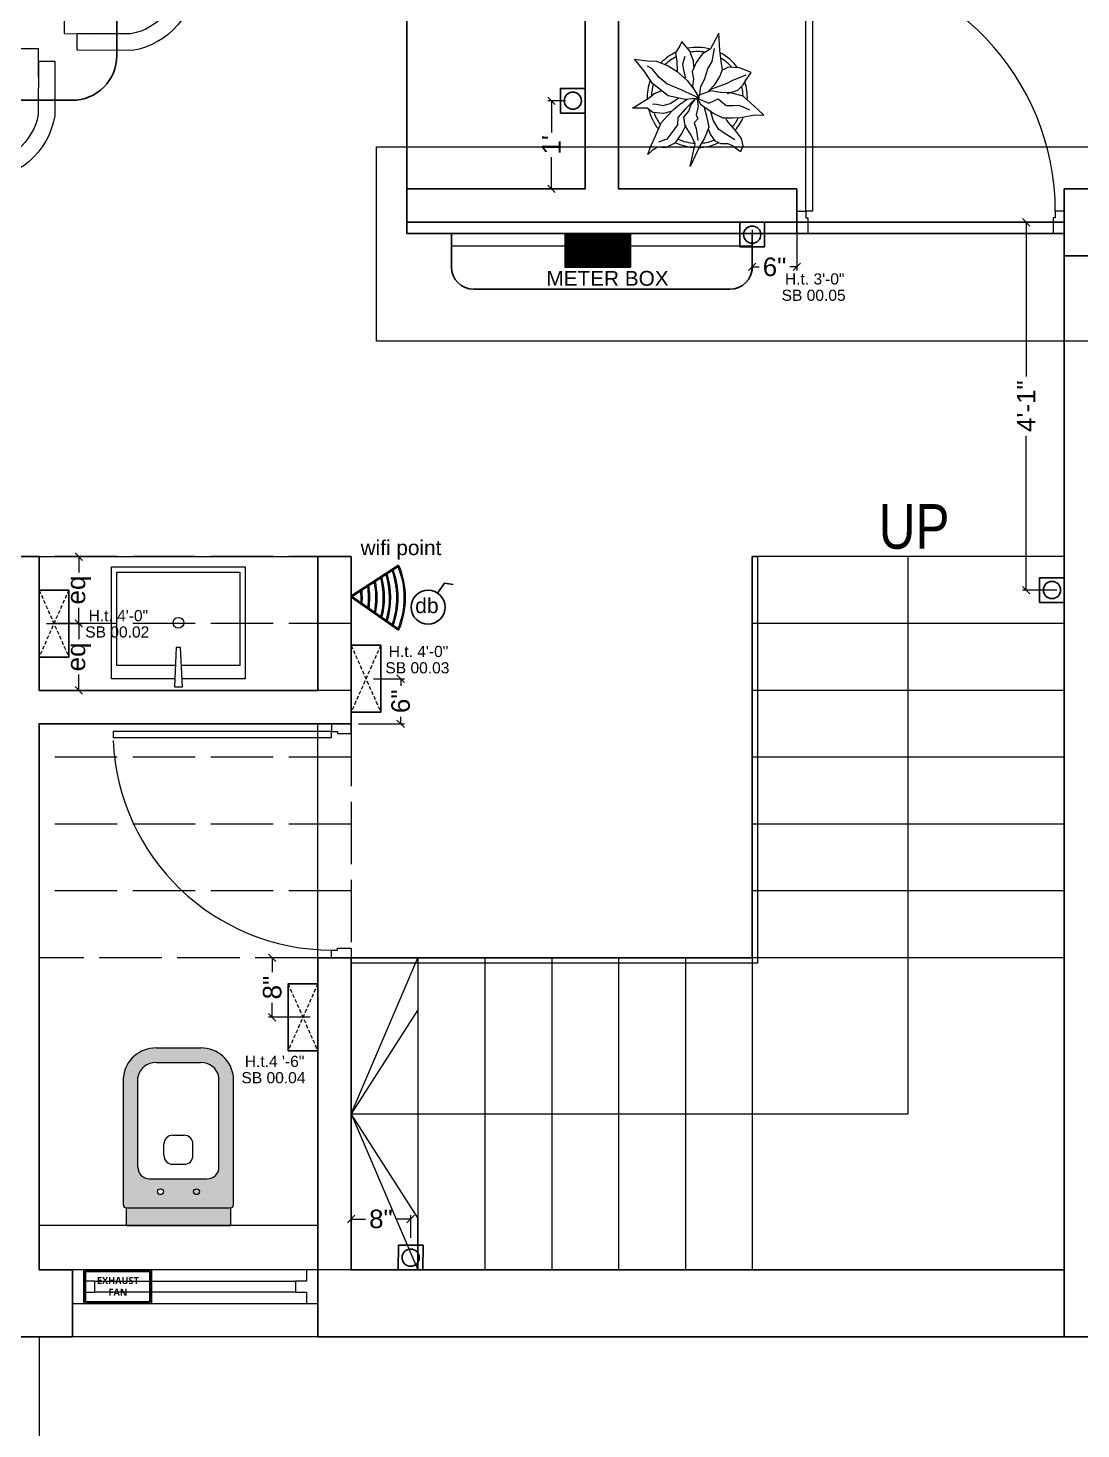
# Model space of a CAD drawing. Header units: millimetres. Extents: x 56222 to 3066687, y -650199 to -121287.
# Drawn here: x 147677.7 to 147819.4, y -179846 to -179657.5 of the extents above; entities that cross this region are included whole.
import ezdxf

# ---------------------------------------------------------------- set-up
doc = ezdxf.new("R2010")
doc.units = ezdxf.units.MM
doc.header["$MEASUREMENT"] = 0
doc.header["$PDMODE"] = 35
for name, pattern in [('ACAD_ISO02W100', [15, 12, -3]), ('DASHED', [0.75, 0.5, -0.25]), ('DASHED2', [0.375, 0.25, -0.125])]:
    doc.linetypes.add(name, pattern=pattern)
doc.layers.get('Defpoints').update_dxf_attribs({"color": 220})
for name, color, linetype, lineweight in [('$TD_AUDIT_GENERATED_(A0BDF17)', 32, 'Continuous', 30), ('COLUMN', 1, 'Continuous', 30), ('dim05', 1, 'Continuous', 13), ('el', 7, 'Continuous', 20), ('ELEC-wires', 1, 'DASHED2', 13), ('Electrical', 84, 'Continuous', 30), ('FURNI', 25, 'Continuous', 5), ('FURNITURE', 32, 'Continuous', 9), ('GROUND FLOOR', 7, 'Continuous', 9), ('GROUND FLOOR  ( PLINE )', 251, 'Continuous', 30), ('GROUND FLOOR ( DW_RAIL )', 7, 'Continuous', 9), ('GROUND FLOOR ( STAIR )', 251, 'Continuous', 9), ('wall', 7, 'Continuous', 30), ('XX~SLAB ( BEAM )~ ( DIM )', 7, 'Continuous', 9)]:
    doc.layers.add(name, color=color, linetype=linetype, lineweight=lineweight)
for name, color, linetype in [('AR DOOR', 40, 'Continuous'), ('AR ELE-5', 134, 'Continuous'), ('GROUND FLOOR  ( Text )', 251, 'Continuous'), ('Labels and Texts', 8, 'Continuous'), ('str coll', 6, 'Continuous')]:
    doc.layers.add(name, color=color, linetype=linetype)
doc.layers.add('PDF_INT-ELEC SWITCH BOARD', color=7, linetype='Continuous', true_color=0x00751d)
doc.styles.add('Arial', font='arial.ttf')
doc.styles.add("Cn_BT_0'-0", font='swissc.ttf')
doc.styles.get("Standard").update_dxf_attribs({"font": 'arial.ttf', "height": 6})
doc.dimstyles.new('ISO-25', dxfattribs={"dimtxt": 2.5, "dimasz": 1, "dimexe": 0.5, "dimexo": 1, "dimtad": 0, "dimdec": 1, "dimlunit": 4, "dimtxsty": 'Standard', "dimblk": 'OBLIQUE', "dimcen": 2.5, "dimclrd": 1, "dimclre": 1, "dimclrt": 5, "dimadec": 0, "dimazin": 0, "dimtfac": 1, "dimtdec": 1, "dimtmove": 0, "dimatfit": 3, "dimfxl": 1, "dimlwd": -1, "dimarcsym": 0})

# ---------------------------------------------------------------- blocks, each defined once
blk = doc.blocks.new('*U255')
for points in [[(0, 0), (0, 1120), (-30, 1120), (-30, 0)], [(40, 0), (0, 0), (0, -30), (-10, -30), (-10, -100), (40, -100)], [(-1160, 0), (-1120, 0), (-1120, -30), (-1110, -30), (-1110, -100), (-1160, -100)]]:
    blk.add_lwpolyline(points, close=True)
at = {"layer": 'AR ELE-5', "linetype": 'ByBlock', "ltscale": 15}
blk.add_arc((1.6, -0.7), 1121.6, 92.37301, 179.96526, dxfattribs=at)
blk = doc.blocks.new('SD DSD')
at = {"layer": 'FURNITURE'}
for p, q in [((3348486.7, -514623.32), (3348486.68, -514619.42)), ((3348502.23, -514619.34), (3348502.25, -514623.25)), ((3348486.7, -514623.32), (3348502.25, -514623.25)), ((3348483.69, -514625.26), (3348479.79, -514625.25)), ((3348483.69, -514625.26), (3348483.66, -514640.81)), ((3348505.76, -514625.26), (3348509.66, -514625.25)), ((3348505.76, -514625.26), (3348505.79, -514640.81)), ((3348479.75, -514640.8), (3348483.66, -514640.81)), ((3348509.7, -514640.8), (3348505.79, -514640.81)), ((3348479.75, -514651.77), (3348483.66, -514651.76)), ((3348483.69, -514667.31), (3348483.66, -514651.76)), ((3348505.76, -514667.31), (3348505.79, -514651.76)), ((3348509.7, -514651.77), (3348505.79, -514651.76)), ((3348483.69, -514667.31), (3348479.79, -514667.32)), ((3348505.76, -514667.31), (3348509.66, -514667.32)), ((3348486.7, -514669.25), (3348486.68, -514673.16)), ((3348486.7, -514669.25), (3348502.25, -514669.32)), ((3348502.23, -514673.23), (3348502.25, -514669.32))]:
    blk.add_line(p, q, dxfattribs=at)
at = {"layer": 'FURNITURE', "flags": 128}
for points in [[(3348502.23, -514621.56), (3348504.46, -514621.55), (3348504.42, -514614.17, 0.853613), (3348484.42, -514614.22), (3348484.46, -514621.65), (3348486.68, -514621.64)], [(3348502.22, -514619.34), (3348502.23, -514621.56), (3348502.2, -514614.36, 0.835758), (3348486.65, -514614.39), (3348486.67, -514619.42), (3348486.68, -514621.64)], [(3348481.97, -514640.8), (3348481.97, -514643.02), (3348474.58, -514643.01, -0.853613), (3348474.58, -514623.01), (3348482.01, -514623.02), (3348482.01, -514625.25)], [(3348507.48, -514640.8), (3348507.48, -514643.02), (3348514.87, -514643.01, 0.853613), (3348514.87, -514623.01), (3348507.44, -514623.02), (3348507.44, -514625.25)], [(3348479.75, -514640.79), (3348481.97, -514640.8), (3348474.77, -514640.78, -0.835758), (3348474.76, -514625.23), (3348479.79, -514625.24), (3348482.01, -514625.25)], [(3348509.7, -514640.79), (3348507.48, -514640.8), (3348514.68, -514640.78, 0.835758), (3348514.69, -514625.23), (3348509.66, -514625.24), (3348507.44, -514625.25)], [(3348481.97, -514651.77), (3348481.97, -514649.55), (3348474.58, -514649.57, 0.853613), (3348474.58, -514669.57), (3348482.01, -514669.55), (3348482.01, -514667.32)], [(3348507.48, -514651.77), (3348507.48, -514649.55), (3348514.87, -514649.57, -0.853613), (3348514.87, -514669.57), (3348507.44, -514669.55), (3348507.44, -514667.32)], [(3348479.75, -514651.78), (3348481.97, -514651.77), (3348474.77, -514651.79, 0.835758), (3348474.76, -514667.34), (3348479.79, -514667.33), (3348482.01, -514667.33)], [(3348509.7, -514651.78), (3348507.48, -514651.77), (3348514.68, -514651.79, -0.835758), (3348514.69, -514667.34), (3348509.66, -514667.33), (3348507.44, -514667.33)], [(3348502.23, -514671.01), (3348504.46, -514671.02), (3348504.42, -514678.4, -0.853613), (3348484.42, -514678.36), (3348484.46, -514670.92), (3348486.68, -514670.93)], [(3348502.22, -514673.23), (3348502.23, -514671.01), (3348502.2, -514678.21, -0.835758), (3348486.65, -514678.18), (3348486.67, -514673.16), (3348486.68, -514670.93)]]:
    blk.add_lwpolyline(points, format="xyb", dxfattribs=at)
at = {"layer": 'FURNITURE', "lineweight": 30}
blk.add_lwpolyline([(3348506.78, -514676.29), (3348482.68, -514676.29, -0.414214), (3348476.68, -514670.29), (3348476.68, -514622.29, -0.414214), (3348482.68, -514616.29), (3348506.78, -514616.29, -0.414214), (3348512.78, -514622.29), (3348512.78, -514670.29, -0.414214)], format="xyb", close=True, dxfattribs=at)
blk = doc.blocks.new('ARPLS010')
at = {"linetype": 'ByBlock'}
for p, q in [((0.121, 0.605), (-0.013, 0.459)), ((0.179, 0.666), (0.121, 0.605)), ((0.174, 0.573), (0.179, 0.666)), ((0.2, 0.432), (0.174, 0.573)), ((-0.295, 0.42), (-0.302, 0.309)), ((-0.278, 0.467), (-0.295, 0.42)), ((-0.248, 0.54), (-0.278, 0.467)), ((-0.182, 0.493), (-0.248, 0.54)), ((-0.222, 0.484), (-0.164, 0.347)), ((-0.125, 0.459), (-0.182, 0.493)), ((-0.072, 0.404), (-0.125, 0.459)), ((-0.013, 0.459), (-0.044, 0.336)), ((0.077, 0.412), (0.091, 0.447)), ((0.091, 0.447), (0.125, 0.522)), ((0.203, 0.352), (0.2, 0.432)), ((0.409, 0.44), (0.33, 0.38)), ((0.484, 0.459), (0.409, 0.44)), ((0.542, 0.434), (0.484, 0.459)), ((0.485, 0.354), (0.533, 0.42)), ((0.533, 0.42), (0.542, 0.434)), ((-0.302, 0.309), (-0.276, 0.258)), ((-0.164, 0.347), (-0.139, 0.295)), ((-0.139, 0.295), (-0.08, 0.131)), ((-0.038, 0.302), (-0.072, 0.404)), ((-0.044, 0.336), (-0.049, 0.232)), ((0.015, 0.209), (0.08, 0.288)), ((0.082, 0.358), (0.077, 0.412)), ((0.08, 0.288), (0.082, 0.358)), ((0.204, 0.254), (0.203, 0.352)), ((0.252, 0.313), (0.216, 0.287)), ((0.33, 0.38), (0.252, 0.313)), ((0.425, 0.373), (0.356, 0.269)), ((0.459, 0.303), (0.485, 0.354)), ((0.459, 0.236), (0.459, 0.303)), ((-0.469, 0.226), (-0.643, 0.216)), ((-0.643, 0.216), (-0.485, 0.134)), ((-0.359, 0.148), (-0.49, 0.172)), ((-0.362, 0.24), (-0.469, 0.226)), ((-0.278, 0.254), (-0.362, 0.24)), ((-0.287, 0.106), (-0.359, 0.148)), ((-0.21, 0.227), (-0.278, 0.254)), ((-0.132, 0.18), (-0.21, 0.227)), ((-0.063, 0.111), (-0.132, 0.18)), ((-0.049, 0.232), (-0.065, 0.135)), ((0.056, 0.114), (0.015, 0.209)), ((0.068, 0.032), (0.16, 0.165)), ((0.227, 0.157), (0.132, 0.131)), ((0.16, 0.165), (0.204, 0.254)), ((0.318, 0.213), (0.227, 0.157)), ((0.356, 0.269), (0.318, 0.213)), ((0.368, 0.128), (0.432, 0.176)), ((0.432, 0.176), (0.459, 0.236)), ((-0.485, 0.134), (-0.433, 0.051)), ((-0.433, 0.051), (-0.349, -0.011)), ((-0.18, 0.073), (-0.287, 0.106)), ((-0.111, 0.036), (-0.18, 0.073)), ((-0.013, 0.022), (-0.111, 0.036)), ((-0.084, -0.034), (0.007, 0.018)), ((0.003, 0.011), (-0.076, -0.16)), ((-0.065, 0.135), (-0.024, 0.018)), ((-0.024, 0.018), (0.009, 0.005)), ((0.006, -0.002), (0.068, 0.032)), ((0.007, 0.018), (0.02, -0.121)), ((0.009, 0.005), (0.056, 0.114)), ((0.017, -0.002), (0.091, 0.009)), ((0.088, 0.065), (0.187, 0.091)), ((0.091, 0.009), (0.173, -0.011)), ((0.173, -0.011), (0.212, 0.004)), ((0.187, 0.091), (0.297, 0.116)), ((0.212, 0.004), (0.252, -0.03)), ((0.297, 0.116), (0.408, 0.071)), ((0.309, 0.109), (0.368, 0.128)), ((0.309, -0.01), (0.43, 0.006)), ((0.408, 0.071), (0.482, 0.024)), ((0.482, 0.024), (0.689, -0.072)), ((-0.464, -0.073), (-0.558, -0.152)), ((-0.366, -0.036), (-0.464, -0.073)), ((-0.336, -0.142), (-0.413, -0.121)), ((-0.306, -0.033), (-0.366, -0.036)), ((-0.349, -0.011), (-0.256, -0.05)), ((-0.269, -0.135), (-0.336, -0.142)), ((-0.193, -0.113), (-0.269, -0.135)), ((-0.259, -0.2), (-0.168, -0.1)), ((-0.256, -0.05), (-0.185, -0.038)), ((-0.185, -0.038), (-0.114, -0.046)), ((-0.168, -0.1), (-0.084, -0.034)), ((-0.114, -0.046), (-0.093, -0.036)), ((0.02, -0.121), (-0.017, -0.291)), ((0.01, -0.014), (0.017, -0.002)), ((0.078, -0.064), (0.01, -0.014)), ((0.016, -0.023), (0.116, -0.122)), ((0.07, -0.179), (0.018, -0.1)), ((0.138, -0.083), (0.078, -0.064)), ((0.116, -0.122), (0.201, -0.195)), ((0.197, -0.135), (0.138, -0.083)), ((0.283, -0.123), (0.197, -0.135)), ((0.252, -0.03), (0.309, -0.01)), ((0.277, -0.114), (0.357, -0.156)), ((0.37, -0.064), (0.283, -0.123)), ((0.462, -0.021), (0.37, -0.064)), ((0.689, -0.072), (0.462, -0.021)), ((-0.558, -0.152), (-0.517, -0.172)), ((-0.517, -0.172), (-0.447, -0.216)), ((-0.447, -0.216), (-0.363, -0.202)), ((-0.363, -0.202), (-0.263, -0.2)), ((-0.318, -0.29), (-0.259, -0.2)), ((-0.076, -0.16), (-0.138, -0.304)), ((0.059, -0.27), (0.005, -0.185)), ((0.08, -0.342), (0.059, -0.27)), ((0.121, -0.239), (0.07, -0.179)), ((0.184, -0.299), (0.121, -0.239)), ((0.141, -0.261), (0.16, -0.336)), ((0.201, -0.195), (0.272, -0.198)), ((0.272, -0.198), (0.311, -0.225)), ((0.311, -0.225), (0.415, -0.304)), ((0.357, -0.156), (0.455, -0.226)), ((0.455, -0.226), (0.503, -0.317)), ((-0.368, -0.496), (-0.363, -0.408)), ((-0.363, -0.408), (-0.318, -0.29)), ((-0.199, -0.38), (-0.287, -0.45)), ((-0.138, -0.304), (-0.199, -0.38)), ((-0.017, -0.291), (-0.141, -0.446)), ((-0.042, -0.432), (-0.071, -0.352)), ((0.064, -0.446), (0.066, -0.407)), ((0.066, -0.407), (0.08, -0.342)), ((0.16, -0.336), (0.15, -0.445)), ((0.252, -0.362), (0.184, -0.299)), ((0.376, -0.416), (0.252, -0.362)), ((0.502, -0.472), (0.376, -0.416)), ((0.415, -0.304), (0.447, -0.388)), ((0.503, -0.317), (0.494, -0.398)), ((0.494, -0.398), (0.528, -0.452)), ((-0.382, -0.625), (-0.368, -0.496)), ((-0.269, -0.533), (-0.382, -0.625)), ((-0.287, -0.45), (-0.314, -0.498)), ((-0.141, -0.446), (-0.269, -0.533)), ((0.002, -0.48), (-0.042, -0.432)), ((0.104, -0.646), (0.002, -0.48)), ((0.106, -0.5), (0.104, -0.646)), ((0.15, -0.445), (0.106, -0.5)), ((0.567, -0.494), (0.502, -0.472)), ((0.528, -0.452), (0.567, -0.494))]:
    blk.add_line(p, q, dxfattribs=at)
for radius, start, end in [(0.5, 87.2367, 107.9154), (0.458, 91.6596, 104.0784), (0.5, 49.0791, 67.0324), (0.5, 126.2799, 152.7042), (0.458, 130.7647, 148.9789), (0.458, 49.8461, 63.9764), (0.458, 5.0517, 21.9108), (0.5, 1.3782, 25.7565), (0.5, 164.9216, 191.0302), (0.458, 169.9629, 188.6517), (0.458, 334.5625, 357.1532), (0.5, 333.6991, 357.5577), (0.5, 205.1623, 226.3204), (0.458, 207.232, 224.0819), (0.5, 283.5324, 308.8712), (0.458, 289.266, 306.1107), (0.5, 249.553, 272.4234), (0.458, 252.8522, 267.711)]:
    blk.add_arc((0, 0), radius, start, end, dxfattribs=at)
blk = doc.blocks.new('*U257')
for points in [[(0, 0), (0, 1120), (30, 1120), (30, 0)], [(-40, 0), (0, 0), (0, -30), (10, -30), (10, -100), (-40, -100)], [(1160, 0), (1120, 0), (1120, -30), (1110, -30), (1110, -100), (1160, -100)]]:
    blk.add_lwpolyline(points, close=True)
at = {"layer": 'AR ELE-5', "linetype": 'ByBlock', "ltscale": 15}
blk.add_arc((-1.6, -0.7), 1121.6, 0.03474, 87.62699, dxfattribs=at)
blk = doc.blocks.new('A$C3EC62B37')
at = {"layer": 'FURNITURE', "lineweight": 30, "ltscale": 0.25, "true_color": 0xffffff}
h = blk.add_hatch(color=7, dxfattribs=at)
h.dxf.hatch_style = 1
h.paths.add_polyline_path([(-12.22, 0), (-12.22, 2.35), (-26.26, 2.35), (-26.26, 0)])
h.paths.add_polyline_path([(-26.26, 2.35), (-12.22, 2.35, 0.414214), (-11.83, 2.74), (-11.83, 19.96, 0.388639), (-16.24, 23.87), (-22.38, 23.87, 0.379499), (-26.65, 19.96), (-26.65, 2.74, 0.414214)])
h.paths.add_polyline_path([(-15.35, 6.26), (-23.13, 6.26, -0.414214), (-24.7, 7.83), (-24.7, 19.96, -0.349567), (-22.37, 21.91), (-16.24, 21.91, -0.364948), (-13.78, 19.96), (-13.78, 7.83, -0.414214)], flags=16)
h.paths.add_polyline_path([(-18.46, 8.22), (-20.02, 8.22, -0.414214), (-21.2, 9.39), (-21.2, 10.96, -0.414214), (-20.02, 12.13), (-18.46, 12.13, -0.414214), (-17.28, 10.96), (-17.28, 9.39, -0.414214)], flags=0)
h.paths.add_polyline_path([(-22.06, 4.53, -1), (-21.27, 4.53, -1)], flags=16)
at = {"layer": 'FURNITURE', "color": 0, "linetype": 'ByBlock', "lineweight": -2}
for p, q in [((-22.24, 23.87), (-16.24, 23.87)), ((-22.24, 21.91), (-16.24, 21.91)), ((-26.65, 2.74), (-26.65, 19.96)), ((-24.7, 7.83), (-24.7, 19.96)), ((-13.78, 7.83), (-13.78, 19.96)), ((-11.83, 2.74), (-11.83, 19.96)), ((-20.02, 12.13), (-18.46, 12.13)), ((-21.2, 9.39), (-21.2, 10.96)), ((-17.28, 9.39), (-17.28, 10.96)), ((-20.02, 8.22), (-18.46, 8.22)), ((-23.13, 6.26), (-15.35, 6.26)), ((-26.26, 2.35), (-12.22, 2.35)), ((-26.26, 2.35), (-26.26, 0)), ((-12.22, 2.35), (-12.22, 0)), ((-26.26, 0), (-12.22, 0)), ((-26.26, 0), (-12.22, 0))]:
    blk.add_line(p, q, dxfattribs=at)
for centre in [(-21.66, 4.53), (-16.81, 4.53)]:
    blk.add_circle(centre, 0.391, dxfattribs=at)
for centre, radius, start, end in [((-22.31, 19.5), 4.37, 89.0873, 174.0395), ((-16.17, 19.5), 4.37, 5.9605, 90.9127), ((-22.31, 19.48), 2.44, 88.437, 168.6348), ((-16.17, 19.48), 2.44, 11.3652, 91.563), ((-20.02, 10.96), 1.17, 90, 180), ((-18.46, 10.96), 1.17, 0, 90), ((-23.13, 7.83), 1.57, 180, 270), ((-20.02, 9.39), 1.17, 180, 270), ((-18.46, 9.39), 1.17, 270, 0), ((-15.35, 7.83), 1.57, 270, 0), ((-26.26, 2.74), 0.391, 180, 270), ((-12.22, 2.74), 0.391, 270, 0)]:
    blk.add_arc(centre, radius, start, end, dxfattribs=at)
blk = doc.blocks.new('6616')
at = {"color": 242, "linetype": 'DASHED', "true_color": 0xcd2027}
for p, q in [((386784.79, -36915.77), (386775.78, -36911.78)), ((386784.79, -36911.78), (386775.78, -36915.77))]:
    blk.add_line(p, q, dxfattribs=at)
at = {"layer": 'ELEC-wires', "color": 5, "linetype": 'ByBlock', "lineweight": 30, "ltscale": 4}
blk.add_lwpolyline([(386775.78, -36911.78), (386784.79, -36911.78), (386784.79, -36915.77), (386775.78, -36915.77)], close=True, dxfattribs=at)
blk = doc.blocks.new('WIFI')
at = {"layer": '$TD_AUDIT_GENERATED_(A0BDF17)', "lineweight": 13, "true_color": 0xc7c8ca}
h = blk.add_hatch(color=9, dxfattribs=at)
h.dxf.hatch_style = 1
h.paths.add_polyline_path([(3320075.15, -510037.5), (3320075.24, -510037.64, -0.206837), (3320083.72, -510037.64), (3320083.82, -510037.5, 0.208331)])
h.paths.add_polyline_path([(3320075.66, -510038.29), (3320075.76, -510038.44, -0.179121), (3320083.18, -510038.42), (3320083.28, -510038.28, 0.181041)])
h.paths.add_polyline_path([(3320076.19, -510039.11), (3320076.29, -510039.25, -0.151306), (3320082.61, -510039.23), (3320082.71, -510039.09, 0.153663)])
h.paths.add_polyline_path([(3320076.65, -510039.81), (3320076.74, -510039.95, -0.127939), (3320082.13, -510039.93), (3320082.23, -510039.78, 0.130675)])
h.paths.add_polyline_path([(3320077.21, -510040.67), (3320077.31, -510040.82, -0.099586), (3320081.53, -510040.79), (3320081.63, -510040.64, 0.102799)])
h.paths.add_polyline_path([(3320077.79, -510041.56), (3320077.89, -510041.71, -0.070714), (3320080.9, -510041.69), (3320081.01, -510041.54, 0.074439)])
h.paths.add_polyline_path([(3320080.36, -510042.46, 0.045415), (3320078.39, -510042.48), (3320078.5, -510042.64, -0.041129), (3320080.25, -510042.62)])
at = {"layer": '$TD_AUDIT_GENERATED_(A0BDF17)', "color": 5, "lineweight": 53}
for q in [(3320075.15, -510037.5), (3320083.82, -510037.5)]:
    blk.add_line((3320079.34, -510043.93), q, dxfattribs=at)
at = {"layer": '$TD_AUDIT_GENERATED_(A0BDF17)', "lineweight": 13}
for centre, radius, start, end in [((3320079.48, -510047.46), 10.86, 66.4636, 113.5364), ((3320079.48, -510048.46), 10.86, 69.5551, 110.602), ((3320079.48, -510048.46), 10.69, 69.7839, 110.4045), ((3320079.48, -510049.45), 10.86, 72.6901, 107.6338), ((3320079.48, -510049.45), 10.69, 72.9716, 107.3874), ((3320079.48, -510050.29), 10.86, 75.3462, 105.1259), ((3320079.48, -510051.29), 10.86, 78.5929, 102.0702), ((3320079.48, -510051.29), 10.69, 78.9794, 101.7278), ((3320079.48, -510052.28), 10.86, 81.9217, 98.9505), ((3320079.48, -510052.28), 10.69, 82.3715, 98.5509), ((3320079.48, -510053.28), 10.86, 85.3513, 95.7524), ((3320079.48, -510053.28), 10.69, 85.8705, 95.2913)]:
    blk.add_arc(centre, radius, start, end, dxfattribs=at)
at = {"layer": '$TD_AUDIT_GENERATED_(A0BDF17)', "color": 252, "lineweight": 13, "true_color": 0x939598}
blk.add_arc((3320079.48, -510047.46), 10.69, 66.6419, 113.3863, dxfattribs=at)
at = {"layer": 'Labels and Texts', "lineweight": 13}
blk.add_arc((3320079.48, -510050.29), 10.69, 75.6739, 104.837, dxfattribs=at)
blk = doc.blocks.new('_Oblique')
at = {"layer": 'wall', "color": 0, "lineweight": -2}
blk.add_line((-0.5, -0.5), (0.5, 0.5), dxfattribs=at)
blk = doc.blocks.new('*D1126')
at = {"layer": 'Defpoints', "color": 0, "lineweight": 30, "transparency": 16777216}
for p in [(147716.66, -179782.6), (147710.54, -179790.6), (147716.66, -179790.6)]:
    blk.add_point(p, dxfattribs=at)
at = {"layer": 'dim05', "color": 1, "linetype": 'Continuous', "lineweight": -2, "transparency": 16777216}
for p, q in [((147715.66, -179782.6), (147710.04, -179782.6)), ((147715.66, -179790.6), (147710.04, -179790.6))]:
    blk.add_line(p, q, dxfattribs=at)
at = {"layer": 'dim05', "color": 1, "linetype": 'Continuous', "transparency": 16777216}
for p, q in [((147710.54, -179782.6), (147710.54, -179784.54)), ((147710.54, -179790.6), (147710.54, -179788.67))]:
    blk.add_line(p, q, dxfattribs=at)
at = {"layer": 'dim05', "color": 1, "transparency": 16777216}
for p, rotation in [((147710.54, -179782.6), 90), ((147710.54, -179790.6), 270)]:
    blk.add_blockref('_Oblique', p, dxfattribs=dict(at, rotation=rotation))
at = {"layer": 'dim05', "color": 5, "lineweight": 25, "transparency": 16777216, "insert": (147710.54, -179786.6), "char_height": 2.5, "attachment_point": 5, "rotation": 90, "style": 'Arial'}
blk.add_mtext('8"', dxfattribs=at)
blk = doc.blocks.new('*D1127')
at = {"layer": 'Defpoints', "color": 0, "lineweight": 30, "transparency": 16777216}
for p in [(147679.16, -179728.6), (147679.16, -179737.6), (147684.49, -179737.6)]:
    blk.add_point(p, dxfattribs=at)
at = {"layer": 'dim05', "color": 1, "linetype": 'Continuous', "lineweight": -2, "transparency": 16777216}
for p, q in [((147680.16, -179728.6), (147684.99, -179728.6)), ((147680.16, -179737.6), (147684.99, -179737.6))]:
    blk.add_line(p, q, dxfattribs=at)
at = {"layer": 'dim05', "color": 1, "linetype": 'Continuous', "transparency": 16777216}
for p, q in [((147684.49, -179728.6), (147684.49, -179730.73)), ((147684.49, -179737.6), (147684.49, -179735.48))]:
    blk.add_line(p, q, dxfattribs=at)
at = {"layer": 'dim05', "color": 1, "transparency": 16777216}
for p, rotation in [((147684.49, -179728.6), 90), ((147684.49, -179737.6), 270)]:
    blk.add_blockref('_Oblique', p, dxfattribs=dict(at, rotation=rotation))
at = {"layer": 'dim05', "color": 5, "lineweight": 25, "transparency": 16777216, "insert": (147684.49, -179733.1), "char_height": 2.5, "attachment_point": 5, "rotation": 90, "style": 'Arial'}
blk.add_mtext('eq', dxfattribs=at)
blk = doc.blocks.new('*D1128')
at = {"layer": 'Defpoints', "color": 0, "lineweight": 30, "transparency": 16777216}
for p in [(147679.16, -179737.6), (147684.49, -179737.6), (147679.16, -179746.6)]:
    blk.add_point(p, dxfattribs=at)
at = {"layer": 'dim05', "color": 1, "linetype": 'Continuous', "lineweight": -2, "transparency": 16777216}
for p, q in [((147680.16, -179737.6), (147684.99, -179737.6)), ((147680.16, -179746.6), (147684.99, -179746.6))]:
    blk.add_line(p, q, dxfattribs=at)
at = {"layer": 'dim05', "color": 1, "linetype": 'Continuous', "transparency": 16777216}
for p, q in [((147684.49, -179737.6), (147684.49, -179739.73)), ((147684.49, -179746.6), (147684.49, -179744.48))]:
    blk.add_line(p, q, dxfattribs=at)
at = {"layer": 'dim05', "color": 1, "transparency": 16777216}
for p, rotation in [((147684.49, -179737.6), 90), ((147684.49, -179746.6), 270)]:
    blk.add_blockref('_Oblique', p, dxfattribs=dict(at, rotation=rotation))
at = {"layer": 'dim05', "color": 5, "lineweight": 25, "transparency": 16777216, "insert": (147684.49, -179742.1), "char_height": 2.5, "attachment_point": 5, "rotation": 90, "style": 'Arial'}
blk.add_mtext('eq', dxfattribs=at)
blk = doc.blocks.new('*D1145')
at = {"layer": 'Defpoints', "color": 0, "lineweight": 30, "transparency": 16777216}
for p in [(147723.15, -179745.03), (147721.16, -179751.1), (147727.83, -179751.1)]:
    blk.add_point(p, dxfattribs=at)
at = {"layer": 'dim05', "color": 1, "linetype": 'Continuous', "lineweight": -2, "transparency": 16777216}
for p, q in [((147724.15, -179745.03), (147728.33, -179745.03)), ((147722.16, -179751.1), (147728.33, -179751.1))]:
    blk.add_line(p, q, dxfattribs=at)
at = {"layer": 'dim05', "color": 1, "linetype": 'Continuous', "transparency": 16777216}
for p, q in [((147727.83, -179745.03), (147727.83, -179746)), ((147727.83, -179751.1), (147727.83, -179750.14))]:
    blk.add_line(p, q, dxfattribs=at)
at = {"layer": 'dim05', "color": 1, "transparency": 16777216}
for p, rotation in [((147727.83, -179745.03), 90), ((147727.83, -179751.1), 270)]:
    blk.add_blockref('_Oblique', p, dxfattribs=dict(at, rotation=rotation))
at = {"layer": 'dim05', "color": 5, "lineweight": 25, "transparency": 16777216, "insert": (147727.83, -179748.07), "char_height": 2.5, "attachment_point": 5, "rotation": 90, "style": 'Arial'}
blk.add_mtext('6"', dxfattribs=at)
blk = doc.blocks.new('*D1162')
at = {"layer": 'Defpoints', "color": 0, "lineweight": 30, "transparency": 16777216}
for p in [(147775.16, -179683.6), (147781.16, -179683.6), (147781.16, -179689.61)]:
    blk.add_point(p, dxfattribs=at)
at = {"layer": 'dim05', "color": 1, "linetype": 'Continuous', "lineweight": -2, "transparency": 16777216}
for p, q in [((147775.16, -179684.6), (147775.16, -179690.11)), ((147781.16, -179684.6), (147781.16, -179690.11))]:
    blk.add_line(p, q, dxfattribs=at)
at = {"layer": 'dim05', "color": 1, "linetype": 'Continuous', "transparency": 16777216}
for p, q in [((147775.16, -179689.61), (147776.09, -179689.61)), ((147781.16, -179689.61), (147780.23, -179689.61))]:
    blk.add_line(p, q, dxfattribs=at)
at = {"layer": 'dim05', "color": 1, "transparency": 16777216, "rotation": 180}
blk.add_blockref('_Oblique', (147775.16, -179689.61), dxfattribs=at)
at = {"layer": 'dim05', "color": 1, "transparency": 16777216}
blk.add_blockref('_Oblique', (147781.16, -179689.61), dxfattribs=at)
at = {"layer": 'dim05', "color": 5, "lineweight": 25, "transparency": 16777216, "insert": (147778.16, -179689.61), "char_height": 2.5, "attachment_point": 5, "style": 'Arial'}
blk.add_mtext('6"', dxfattribs=at)
blk = doc.blocks.new('*D1174')
at = {"layer": 'Defpoints', "color": 0, "lineweight": 30, "transparency": 16777216}
for p in [(147751.01, -179667.24), (147748.12, -179679.1), (147751, -179679.1)]:
    blk.add_point(p, dxfattribs=at)
at = {"layer": 'dim05', "color": 1, "linetype": 'Continuous', "lineweight": -2, "transparency": 16777216}
for p, q in [((147750.01, -179667.24), (147747.62, -179667.24)), ((147750, -179679.1), (147747.62, -179679.1))]:
    blk.add_line(p, q, dxfattribs=at)
at = {"layer": 'dim05', "color": 1, "linetype": 'Continuous', "transparency": 16777216}
for p, q in [((147748.12, -179667.24), (147748.12, -179671.51)), ((147748.12, -179679.1), (147748.12, -179674.83))]:
    blk.add_line(p, q, dxfattribs=at)
at = {"layer": 'dim05', "color": 1, "transparency": 16777216}
for p, rotation in [((147748.12, -179667.24), 90), ((147748.12, -179679.1), 270)]:
    blk.add_blockref('_Oblique', p, dxfattribs=dict(at, rotation=rotation))
at = {"layer": 'dim05', "color": 5, "lineweight": 25, "transparency": 16777216, "insert": (147748.12, -179673.17), "char_height": 2.5, "attachment_point": 5, "rotation": 90, "style": 'Arial'}
blk.add_mtext("1'", dxfattribs=at)
blk = doc.blocks.new('*D1094')
at = {"layer": 'Defpoints', "color": 0, "lineweight": 30, "transparency": 16777216}
for p in [(147817.16, -179683.6), (147812.04, -179733.1), (147817.16, -179733.1)]:
    blk.add_point(p, dxfattribs=at)
at = {"layer": 'dim05', "color": 1, "linetype": 'Continuous', "lineweight": -2, "transparency": 16777216}
for p, q in [((147816.16, -179683.6), (147811.54, -179683.6)), ((147816.16, -179733.1), (147811.54, -179733.1))]:
    blk.add_line(p, q, dxfattribs=at)
at = {"layer": 'dim05', "color": 1, "linetype": 'Continuous', "transparency": 16777216}
for p, q in [((147812.04, -179683.6), (147812.04, -179704.35)), ((147812.04, -179733.1), (147812.04, -179712.35))]:
    blk.add_line(p, q, dxfattribs=at)
at = {"layer": 'dim05', "color": 1, "transparency": 16777216}
for p, rotation in [((147812.04, -179683.6), 90), ((147812.04, -179733.1), 270)]:
    blk.add_blockref('_Oblique', p, dxfattribs=dict(at, rotation=rotation))
at = {"layer": 'dim05', "color": 5, "lineweight": 25, "transparency": 16777216, "insert": (147812.04, -179708.35), "char_height": 2.5, "attachment_point": 5, "rotation": 90, "style": 'Arial'}
blk.add_mtext('4\'-1"', dxfattribs=at)
blk = doc.blocks.new('*D1105')
at = {"layer": 'Defpoints', "color": 0, "lineweight": 30, "transparency": 16777216}
for p in [(147721.16, -179817.75), (147721.16, -179821.29), (147729.18, -179821.29)]:
    blk.add_point(p, dxfattribs=at)
at = {"layer": 'dim05', "color": 1, "linetype": 'Continuous', "lineweight": -2, "transparency": 16777216}
for p, q in [((147721.16, -179820.29), (147721.16, -179817.25)), ((147729.18, -179820.29), (147729.18, -179817.25))]:
    blk.add_line(p, q, dxfattribs=at)
at = {"layer": 'dim05', "color": 1, "linetype": 'Continuous', "transparency": 16777216}
for p, q in [((147721.16, -179817.75), (147723.1, -179817.75)), ((147729.18, -179817.75), (147727.23, -179817.75))]:
    blk.add_line(p, q, dxfattribs=at)
at = {"layer": 'dim05', "color": 1, "transparency": 16777216, "rotation": 180}
blk.add_blockref('_Oblique', (147721.16, -179817.75), dxfattribs=at)
at = {"layer": 'dim05', "color": 1, "transparency": 16777216}
blk.add_blockref('_Oblique', (147729.18, -179817.75), dxfattribs=at)
at = {"layer": 'dim05', "color": 5, "lineweight": 25, "transparency": 16777216, "insert": (147725.17, -179817.75), "char_height": 2.5, "attachment_point": 5, "style": 'Arial'}
blk.add_mtext('8"', dxfattribs=at)
blk = doc.blocks.new('A$C1B9B2090')
at = {"layer": 'Electrical', "ltscale": 10}
blk.add_line((0, 4.97), (10.08, 4.97), dxfattribs=at)
at = {"layer": 'Electrical', "ltscale": 2}
for points in [[(0, 0), (10.08, 0), (10.08, 4.97), (0, 4.97)], [(0.25, 0.25), (9.83, 0.25), (9.83, 4.72), (0.25, 4.72)]]:
    blk.add_lwpolyline(points, close=True, dxfattribs=at)
at = {"layer": 'Electrical', "ltscale": 2, "insert": (1.5, 3.92), "char_height": 1.05, "width": 7.1646, "attachment_point": 1}
blk.add_mtext('\\pxqc;{\\fMalgun Gothic|b1|i0|c0|p34;\\W5.565;\\C0;\\W1;EXHAUST \\P\\W7.7995;\\W1;FAN}', dxfattribs=at)

msp = doc.modelspace()

# ---------------------------------------------------------------- hatches: boundary and pattern name
at = {"layer": 'el', "ltscale": 10, "true_color": 0x939598}
h = msp.add_hatch(dxfattribs=at)
h.set_pattern_fill('ANSI31', color=252, scale=0.3)
h.set_pattern_definition([(45, (-3172806.276617, 330458.83096), (-0.0265165042945, 0.0265165042945), [])])
h.paths.add_polyline_path([(147758.7842, -179689.6511), (147758.7842, -179685.1031), (147749.969, -179685.1031), (147749.969, -179689.6511)])

# ---------------------------------------------------------------- linework, layer by layer
at = {"layer": 'COLUMN'}
msp.add_lwpolyline([(147832.1597, -179679.1031), (147832.1597, -179688.1031), (147817.1597, -179688.1031), (147817.1597, -179679.1031)], close=True, dxfattribs=at)
at = {"layer": 'FURNI', "lineweight": 0}
msp.add_lwpolyline([(147724.562, -179673.4658), (147836.9308, -179673.4658), (147836.9308, -179699.5917), (147724.562, -179699.5917)], close=True, dxfattribs=at)
at = {"layer": 'FURNITURE', "lineweight": 30}
for p, q in [((147728.6597, -179679.1031), (147728.6597, -179571.1031)), ((147734.6597, -179685.1031), (147734.6597, -179689.6031)), ((147775.1597, -179689.6031), (147775.1597, -179685.1031)), ((147737.6597, -179692.6031), (147772.1597, -179692.6031))]:
    msp.add_line(p, q, dxfattribs=at)
for points in [[(147728.6597, -179679.1031), (147752.6597, -179679.1031), (147752.6597, -179643.1019), (147728.6597, -179643.1019)], [(147728.6597, -179683.6031), (147817.1597, -179683.6031), (147817.1597, -179685.1031), (147728.6597, -179685.1031)]]:
    msp.add_lwpolyline(points, close=True, dxfattribs=at)
at = {"layer": 'FURNITURE', "lineweight": 5}
msp.add_lwpolyline([(147734.6597, -179685.1031), (147775.1597, -179685.1031), (147775.1597, -179686.8158), (147734.6597, -179686.8158)], close=True, dxfattribs=at)
at = {"layer": 'FURNITURE'}
for points in [[(147697.4125, -179745.0628), (147688.9014, -179745.0483), (147688.9102, -179729.9544), (147706.9102, -179729.975), (147706.9014, -179745.0689), (147698.389, -179745.0634)], [(147697.5001, -179743.2624), (147689.6228, -179743.2484), (147689.6299, -179730.675), (147706.1895, -179730.6947), (147706.1824, -179743.268), (147698.3038, -179743.2629)]]:
    msp.add_lwpolyline(points, dxfattribs=at)
at = {"layer": 'FURNITURE', "color": 1, "lineweight": 30, "ltscale": 4}
msp.add_lwpolyline([(147732.8052, -179733.5088), (147733.7236, -179732.1841), (147734.9066, -179732.371)], dxfattribs=at)
at = {"layer": 'FURNITURE'}
msp.add_lwpolyline([(147698.1894, -179740.8466), (147697.6177, -179740.8462), (147697.3599, -179746.143), (147698.4401, -179746.1437)], close=True, dxfattribs=at)
at = {"layer": 'FURNITURE', "color": 1, "lineweight": 30, "ltscale": 4}
msp.add_circle((147731.521, -179735.4065), 2.2915, dxfattribs=at)
at = {"layer": 'FURNITURE'}
msp.add_circle((147697.9058, -179737.5013), 0.7202, dxfattribs=at)
at = {"layer": 'FURNITURE', "lineweight": 30}
for centre, start, end in [((147737.6597, -179689.6031), 180, 270), ((147772.1597, -179689.6031), 270, 0)]:
    msp.add_arc(centre, 3, start, end, dxfattribs=at)
at = {"layer": 'GROUND FLOOR'}
for p, q in [((147752.6597, -179550.1031), (147752.6597, -179679.1031)), ((147757.1597, -179550.1031), (147757.1597, -179679.1031)), ((147752.6597, -179679.1031), (147728.6597, -179679.1031)), ((147728.6597, -179683.6031), (147728.6597, -179679.1031)), ((147757.1597, -179679.1031), (147775.1597, -179679.1031)), ((147817.1597, -179679.1031), (147817.1597, -179833.6031)), ((147845.6597, -179679.1031), (147817.1597, -179679.1031)), ((147775.1597, -179683.6031), (147728.6597, -179683.6031)), ((147716.6597, -179746.6031), (147716.6597, -179728.6031)), ((147721.1597, -179751.1031), (147721.1597, -179728.6031)), ((147716.6597, -179833.6031), (147716.6597, -179751.1031)), ((147721.1597, -179824.6031), (147721.1597, -179782.6031)), ((147817.1597, -179824.6031), (147683.6597, -179824.6031)), ((147916.1597, -179833.6031), (147515.6597, -179833.6031)), ((147679.1597, -179833.6031), (147679.1597, -179945.8531))]:
    msp.add_line(p, q, dxfattribs=at)
at = {"layer": 'GROUND FLOOR', "color": 5}
msp.add_line((147721.1597, -179751.1031), (147679.1597, -179751.1031), dxfattribs=at)
at = {"layer": 'GROUND FLOOR'}
msp.add_lwpolyline([(147775.1597, -179728.6031), (147775.1597, -179782.6031), (147721.1597, -179782.6031)], dxfattribs=at)
at = {"layer": 'GROUND FLOOR  ( PLINE )', "lineweight": 0}
msp.add_line((147716.6597, -179818.6031), (147679.1597, -179818.6031), dxfattribs=at)
at = {"layer": 'GROUND FLOOR  ( PLINE )'}
for points in [[(147679.1597, -179541.1031), (147811.1597, -179541.1031), (147811.1597, -179550.1031), (147757.1597, -179550.1031), (147757.1597, -179679.1031), (147781.1597, -179679.1031), (147781.1597, -179683.6031), (147728.6597, -179683.6031), (147728.6597, -179679.1031), (147752.6597, -179679.1031), (147752.6597, -179550.1031), (147679.1597, -179550.1031)], [(147817.1597, -179824.6031), (147721.1597, -179824.6031), (147721.1597, -179782.6031), (147716.6597, -179782.6031), (147716.6597, -179833.6031), (147817.1597, -179833.6031)]]:
    msp.add_lwpolyline(points, close=True, dxfattribs=at)
for points in [[(147821.6597, -179811.1031), (147850.1546, -179811.1031), (147850.1546, -179815.6031), (147821.6597, -179815.6031), (147821.6597, -179833.6031), (147817.1597, -179833.6031), (147817.1597, -179679.1031), (147845.6597, -179679.1031), (147845.6597, -179683.6031), (147832.1597, -179683.6031)], [(147679.1597, -179824.6031), (147679.1597, -179751.1031), (147721.1597, -179751.1031), (147721.1597, -179728.6031), (147716.6597, -179728.6031), (147716.6597, -179746.6031), (147679.1597, -179746.6031), (147679.1597, -179728.6031), (147674.6597, -179728.6031), (147674.6597, -179824.6031), (147647.6597, -179824.6031), (147647.6597, -179833.6031), (147679.1597, -179833.6031)], [(147679.1597, -179833.6031), (147679.1597, -179833.6031), (147683.6597, -179833.6031), (147683.6597, -179824.6031), (147679.1597, -179824.6031)]]:
    msp.add_lwpolyline(points, dxfattribs=at)
at = {"layer": 'GROUND FLOOR ( DW_RAIL )'}
msp.add_lwpolyline([(147716.6597, -179824.6031), (147715.1597, -179824.6031), (147715.1597, -179826.1031), (147713.6597, -179826.1031), (147713.6597, -179827.6031), (147686.6597, -179827.6031), (147686.6597, -179826.1031), (147685.1597, -179826.1031), (147685.1597, -179824.6031), (147683.6597, -179824.6031), (147683.6597, -179829.1031), (147685.1597, -179829.1031), (147685.1597, -179827.6031), (147686.6597, -179827.6031), (147686.6597, -179826.1031), (147713.6597, -179826.1031), (147713.6597, -179827.6031), (147715.1597, -179827.6031), (147715.1597, -179829.1031), (147716.6597, -179829.1031), (147716.6597, -179824.6031), (147683.6597, -179824.6031), (147683.6597, -179829.1031), (147716.6597, -179829.1031)], close=True, dxfattribs=at)
at = {"layer": 'GROUND FLOOR ( STAIR )', "color": 5, "linetype": 'ACAD_ISO02W100', "ltscale": 0.7}
for p, q in [((147721.1597, -179728.6031), (147679.1597, -179728.6031)), ((147721.1597, -179737.6031), (147679.1597, -179737.6031)), ((147721.1597, -179746.6031), (147679.1597, -179746.6031)), ((147721.1597, -179751.1031), (147721.1597, -179782.6031)), ((147721.1597, -179755.6031), (147679.1597, -179755.6031)), ((147721.1597, -179764.6031), (147679.1597, -179764.6031)), ((147721.1597, -179773.6031), (147679.1597, -179773.6031)), ((147716.6597, -179782.6031), (147679.1597, -179782.6031))]:
    msp.add_line(p, q, dxfattribs=at)
at = {"layer": 'GROUND FLOOR ( STAIR )'}
for p, q in [((147817.1597, -179728.6031), (147775.1597, -179728.6031)), ((147775.1597, -179728.6031), (147775.1597, -179824.6031)), ((147817.1597, -179737.6031), (147775.1597, -179737.6031)), ((147817.1597, -179746.6031), (147775.1597, -179746.6031)), ((147817.1597, -179755.6031), (147775.1597, -179755.6031)), ((147817.1597, -179764.6031), (147775.1597, -179764.6031)), ((147817.1597, -179773.6031), (147775.1597, -179773.6031)), ((147817.1597, -179782.6031), (147721.1597, -179782.6031)), ((147730.1597, -179782.6031), (147730.1597, -179824.6031)), ((147739.1597, -179782.6031), (147739.1597, -179824.6031)), ((147748.1597, -179782.6031), (147748.1597, -179824.6031)), ((147757.1597, -179782.6031), (147757.1597, -179824.6031)), ((147766.1597, -179782.6031), (147766.1597, -179824.6031))]:
    msp.add_line(p, q, dxfattribs=at)
msp.add_lwpolyline([(147721.1597, -179803.6031), (147730.1597, -179782.6031), (147730.1597, -179789.6031), (147721.1597, -179803.6031), (147730.1597, -179824.6031), (147730.1597, -179817.6031), (147721.1597, -179803.6031), (147796.1597, -179803.6031), (147796.1597, -179728.6031)], dxfattribs=at)
msp.add_lwpolyline([(147721.1597, -179782.6031), (147775.1597, -179782.6031), (147775.1597, -179728.6031), (147775.8597, -179728.6031), (147775.8597, -179783.3031), (147721.1597, -179783.3031)], close=True, dxfattribs=at)
at = {"layer": 'PDF_INT-ELEC SWITCH BOARD', "color": 40, "lineweight": 30, "true_color": 0xffc61a}
msp.add_line((147749.969, -179685.1031), (147758.7842, -179689.6511), dxfattribs=at)
msp.add_lwpolyline([(147758.7842, -179689.6511), (147758.7842, -179685.1031), (147749.969, -179685.1031), (147749.969, -179689.6511)], close=True, dxfattribs=at)
at = {"layer": 'XX~SLAB ( BEAM )~ ( DIM )'}
for p, q in [((147781.1597, -179683.6031), (147781.1597, -179685.1031)), ((147679.1597, -179728.6031), (147716.6597, -179728.6031))]:
    msp.add_line(p, q, dxfattribs=at)
at = {"layer": 'XX~SLAB ( BEAM )~ ( DIM )', "color": 6, "lineweight": 30}
for points in [[(147749.3329, -179668.8937), (147752.6516, -179668.8937), (147752.6688, -179665.5835), (147749.35, -179665.5835)], [(147773.4832, -179686.9133), (147776.8019, -179686.9133), (147776.8191, -179683.6031), (147773.5003, -179683.6031)], [(147813.8324, -179734.7533), (147817.1511, -179734.7533), (147817.1683, -179731.4431), (147813.8495, -179731.4431)], [(147727.5003, -179824.6031), (147730.8191, -179824.6031), (147730.8362, -179821.293), (147727.5175, -179821.293)]]:
    msp.add_lwpolyline(points, close=True, dxfattribs=at)
for centre in [(147751.0051, -179667.2386), (147775.1554, -179685.2582), (147815.5046, -179733.0982), (147729.1726, -179822.948)]:
    msp.add_circle(centre, 1.1551, dxfattribs=at)

# ---------------------------------------------------------------- block references
at = {"xscale": 13.47973786482115, "yscale": 13.47973786482115, "zscale": 13.47973786482115, "rotation": 270.106449045987}
msp.add_blockref('ARPLS010', (147767.7568, -179666.8001), dxfattribs=at)
at = {"color": 1, "lineweight": 35, "rotation": 270}
msp.add_blockref('WIFI', (657765.0895, 3140345.3569), dxfattribs=at)
at = {"xscale": 0.9052782660299882, "yscale": 0.9052782660299882, "zscale": 0.9052782660299882}
msp.add_blockref('A$C1B9B2090', (147685.1597, -179829.1031), dxfattribs=at)
at = {"layer": 'AR DOOR', "linetype": 'ByBlock', "lineweight": -2, "extrusion": (0, 0, -1), "xscale": -0.02999999999997555, "yscale": 0.02999999999997555, "zscale": -0.02999999999997555}
msp.add_blockref('*U257', (-147782.3597, -179682.1031), dxfattribs=at)
at = {"layer": 'AR DOOR', "linetype": 'ByBlock', "lineweight": -2, "extrusion": (0, 0, -1), "xscale": -0.02624999999989069, "yscale": 0.02624999999989069, "zscale": -0.02624999999989069, "rotation": 270}
msp.add_blockref('*U255', (-147718.5347, -179752.1531), dxfattribs=at)
at = {"layer": 'el', "color": 1, "rotation": 90}
for p in [(110767.3759, -566517.8904), (110809.3759, -566525.3213), (110800.8891, -566570.8904)]:
    msp.add_blockref('6616', p, dxfattribs=at)
at = {"layer": 'FURNITURE'}
msp.add_blockref('A$C3EC62B37', (147717.1486, -179818.6031), dxfattribs=at)
at = {"layer": 'str coll', "lineweight": 35}
msp.add_blockref('SD DSD', (-3200823.1696, 335009.106), dxfattribs=at)

# ---------------------------------------------------------------- texts
at = {"layer": 'Electrical', "color": 5, "transparency": 33554687}
for s, height, p in [('METER BOX ', 2, (147747.4471, -179692.1442)), ('SB 00.05', 1.5, (147779.111, -179694.1732)), ('wifi point', 2, (147722.4364, -179728.3964, 0.0286)), ('SB 00.02 ', 1.5, (147685.3622, -179739.4881)), ('SB 00.03 ', 1.5, (147725.7715, -179744.3118)), ('SB 00.04 ', 1.5, (147706.3906, -179799.4816))]:
    msp.add_text(s, height=height, dxfattribs=at).set_placement(p)
at = {"layer": 'Electrical', "color": 240, "true_color": 0xed1f24, "transparency": 33554687}
for s, p in [('H.t. 3\'-0"', (147779.5621, -179691.9754)), ('H.t. 4\'-0"', (147685.8134, -179737.2903)), ('H.t. 4\'-0"', (147726.2227, -179742.114)), ('H.t.4 \'-6"', (147706.8418, -179797.2838))]:
    msp.add_text(s, height=1.5, dxfattribs=at).set_placement(p)
at = {"layer": 'Electrical', "color": 1, "insert": (147732.9424, -179734.171), "char_height": 2.03575, "attachment_point": 3}
msp.add_mtext_dynamic_manual_height_columns('db', width=2.035749, gutter_width=0.6786, heights=[2.6009], dxfattribs=at)
at = {"layer": 'GROUND FLOOR  ( Text )', "insert": (147796.948, -179724.5775), "char_height": 6, "attachment_point": 5, "style": "Cn_BT_0'-0"}
msp.add_mtext('UP', dxfattribs=at)

# ---------------------------------------------------------------- dimensions: what is measured, and where the dimension line sits
at = {"layer": 'dim05', "color": 27, "lineweight": 25, "true_color": 0x7d5120}
for base, p1, p2, override, picture, middle in [((147748.1218, -179679.1031), (147751.0051, -179667.2386), (147751.0008, -179679.1031), {"dimdec": 0, "dimtxsty": 'Arial'}, '*D1174', (147748.1218, -179673.1709)), ((147812.0388, -179733.0982), (147817.1597, -179683.6031), (147817.1597, -179733.0982), {"dimdec": 0, "dimtxsty": 'Arial'}, '*D1094', (147812.0388, -179708.3507)), ((147727.8342, -179751.1031), (147723.1531, -179745.034), (147721.1597, -179751.1031), {"dimtxsty": 'Arial'}, '*D1145', (147727.8342, -179748.0686)), ((147710.5357, -179790.6031), (147716.6597, -179782.6031), (147716.6597, -179790.6031), {"dimtxsty": 'Arial'}, '*D1126', (147710.5357, -179786.6031))]:
    dim = msp.add_linear_dim(base=base, p1=p1, p2=p2, angle=90, dimstyle='ISO-25', override=override, dxfattribs=at)
    dim.commit()
    dim.dimension.update_dxf_attribs({"geometry": picture, "text_midpoint": middle})
for base, p1, p2, override, picture, middle in [((147781.1597, -179689.6086), (147775.1597, -179683.6031), (147781.1597, -179683.6031), {"dimdec": 0, "dimtxsty": 'Arial'}, '*D1162', (147778.1597, -179689.6086)), ((147721.1597, -179817.7514), (147729.1769, -179821.293), (147721.1597, -179821.293), {"dimtxsty": 'Arial'}, '*D1105', (147725.1683, -179817.7514))]:
    dim = msp.add_linear_dim(base=base, p1=p1, p2=p2, dimstyle='ISO-25', override=override, dxfattribs=at)
    dim.commit()
    dim.dimension.update_dxf_attribs({"geometry": picture, "text_midpoint": middle})
for p1, angle, picture, middle in [((147679.1597, -179728.6031), 90, '*D1127', (147684.4888, -179733.1031)), ((147679.1597, -179746.6031), 270, '*D1128', (147684.4888, -179742.1031))]:
    dim = msp.add_linear_dim(base=(147684.4888, -179737.6031), p1=p1, p2=(147679.1597, -179737.6031), angle=angle, text='eq', dimstyle='ISO-25', override={"dimtxsty": 'Arial'}, dxfattribs=at)
    dim.commit()
    dim.dimension.update_dxf_attribs({"geometry": picture, "text_midpoint": middle})

doc.saveas('drawing.dxf')
